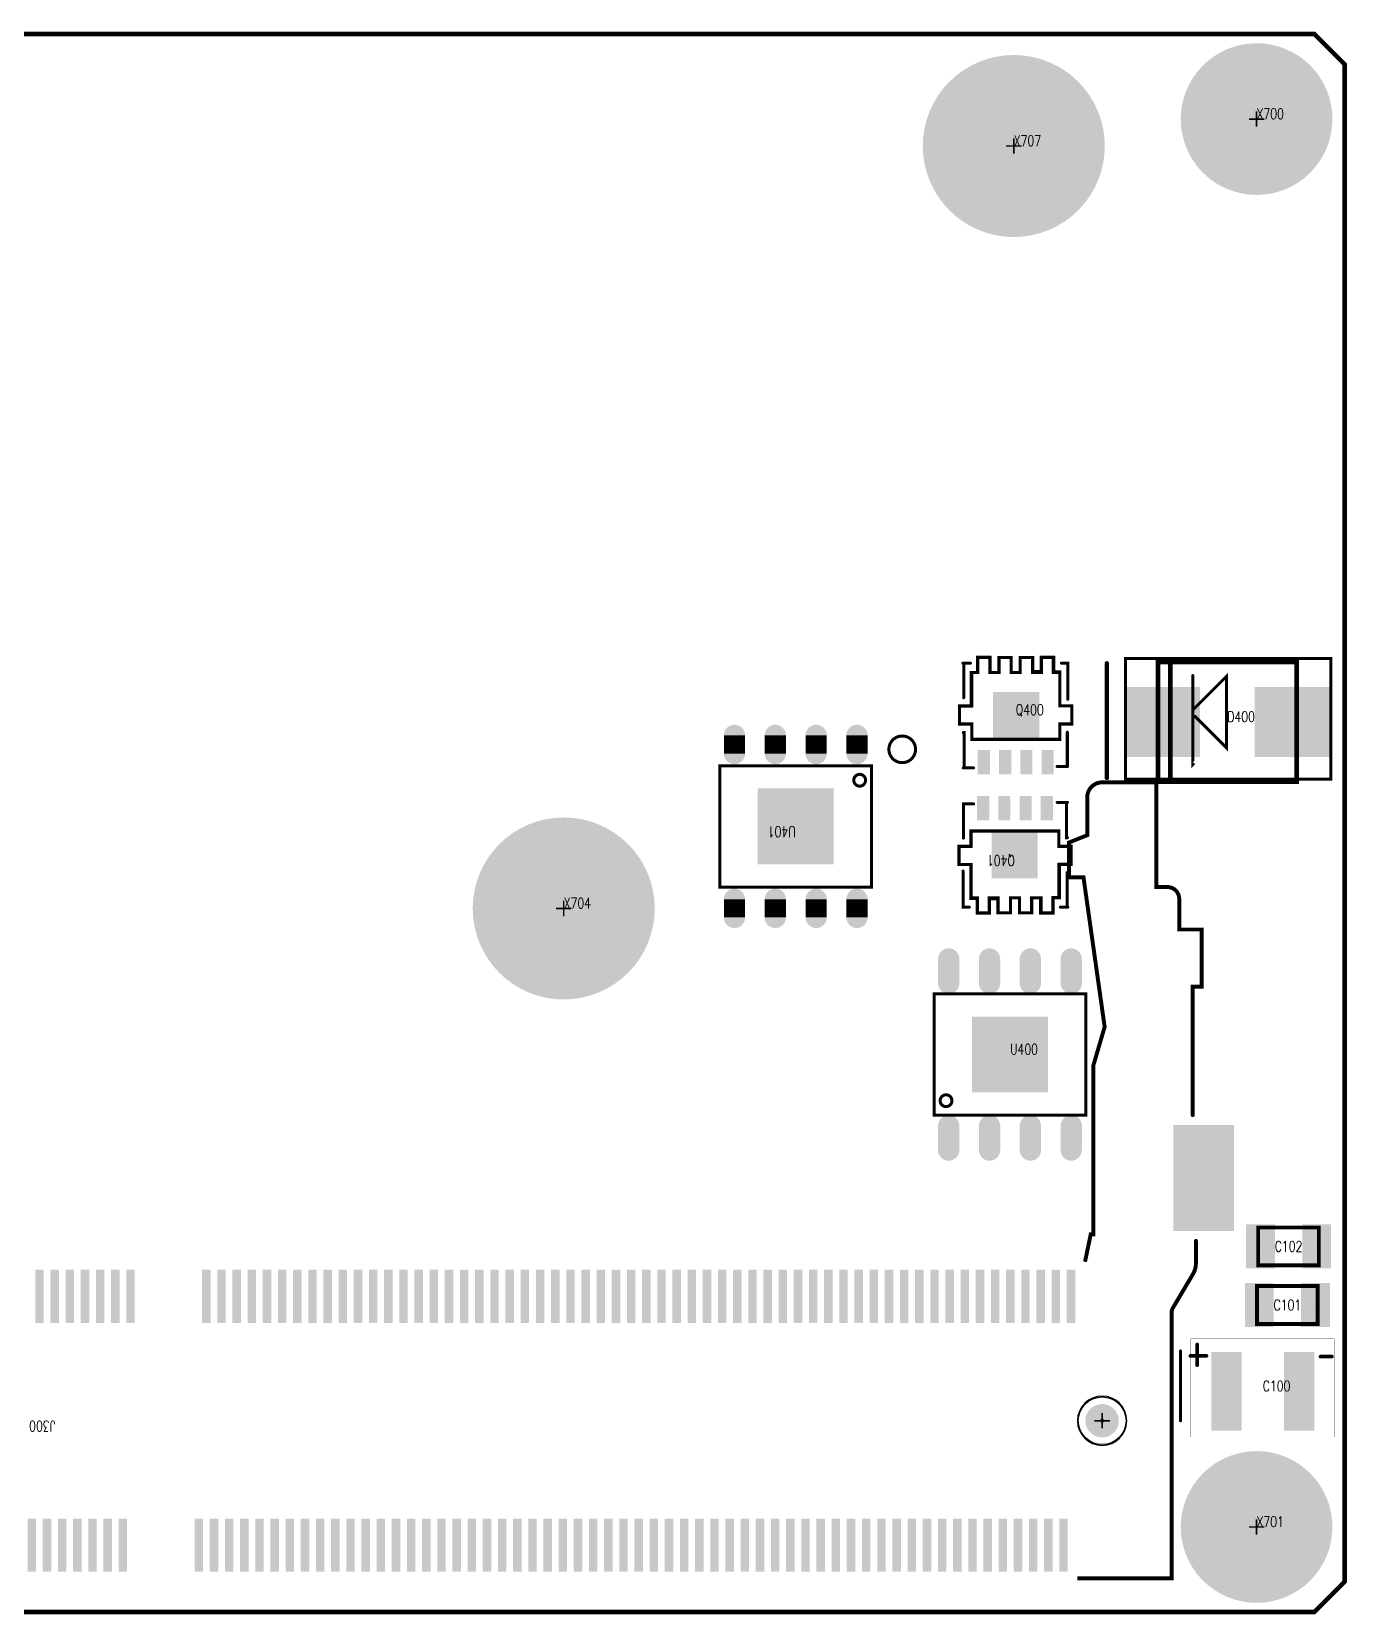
# Model space of a CAD drawing. Extents: x -0.3 to 87.6, y 0 to 52.2.
# Drawn here: x 43.7 to 87.6, y 0 to 52.2 of the extents above; entities that cross this region are included whole.
import ezdxf
from ezdxf.enums import TextEntityAlignment as Align

# ---------------------------------------------------------------- set-up
doc = ezdxf.new("R2010")
doc.units = 0
doc.header["$MEASUREMENT"] = 0
doc.linetypes.add('KEEPOUT_00010100$0', pattern=[2, 1, 1])
doc.linetypes.add('TRMIDX_4', pattern=[2, 1, 1])
doc.layers.get('0').update_dxf_attribs({"linetype": 'CONTINUOUS'})
for name, color, linetype in [('BOARD_OUTLINE_00', 43, 'CONTINUOUS'), ('DRIL_NPLTE_THRU_01', 3, 'CONTINUOUS'), ('DRIL_NPLTE_THRU_02', 146, 'CONTINUOUS'), ('DRIL_NPLTE_THRU_03', 176, 'CONTINUOUS'), ('DRIL_NPLTE_THRU_04', 56, 'CONTINUOUS'), ('DRIL_NPLTE_THRU_05', 176, 'CONTINUOUS'), ('DRIL_NPLTE_THRU_06', 1, 'CONTINUOUS'), ('DRIL_NPLTE_THRU_07', 34, 'CONTINUOUS'), ('DRIL_NPLTE_THRU_08', 176, 'CONTINUOUS'), ('DRIL_PLTE_THRU_01', 3, 'CONTINUOUS'), ('DRIL_PLTE_THRU_02', 146, 'CONTINUOUS'), ('DRIL_PLTE_THRU_03', 176, 'CONTINUOUS'), ('DRIL_PLTE_THRU_04', 56, 'CONTINUOUS'), ('DRIL_PLTE_THRU_05', 176, 'CONTINUOUS'), ('DRIL_PLTE_THRU_06', 1, 'CONTINUOUS'), ('DRIL_PLTE_THRU_07', 34, 'CONTINUOUS'), ('DRIL_PLTE_THRU_08', 176, 'CONTINUOUS'), ('DRIL_SYMBOL', 43, 'CONTINUOUS'), ('KEEPOUT_00', 112, 'CONTINUOUS'), ('PADS_BOT', 5, 'CONTINUOUS'), ('PADS_INNER', 106, 'CONTINUOUS'), ('PADS_TOP', 106, 'CONTINUOUS'), ('PART_NAME_01', 253, 'CONTINUOUS'), ('PART_NAME_26', 253, 'CONTINUOUS'), ('PART_TOP_2DLINE_01', 254, 'CONTINUOUS'), ('PART_TOP_2DLINE_26', 146, 'CONTINUOUS'), ('PART_TOP_2DLINE_27', 2, 'CONTINUOUS'), ('PART_TOP_COPPER_01', 254, 'CONTINUOUS')]:
    doc.layers.add(name, color=color, linetype=linetype)
doc.styles.add('W0$05', font='simplex', dxfattribs={"width": 0.75})

# ---------------------------------------------------------------- blocks, each defined once
blk = doc.blocks.new('SMOOTH_0$1524')
at = {"const_width": 0.0762}
blk.add_lwpolyline([(-0.0381, 0, 1), (0.0381, 0, 1)], format="xyb", close=True, dxfattribs=at)
blk = doc.blocks.new('BOARD_9583')
at = {"layer": 'BOARD_OUTLINE_00', "const_width": 0.152}
blk.add_lwpolyline([(0, 1), (1, 0), (86, 0), (87, 1), (87, 51.009), (86, 52.009), (1, 52.009), (0, 51.009)], close=True, dxfattribs=at)
at = {"layer": 'BOARD_OUTLINE_00'}
for p in [(86, 52.009), (87, 51.009), (87, 1), (86, 0)]:
    blk.add_blockref('SMOOTH_0$1524', p, dxfattribs=at)
blk = doc.blocks.new('SMOOTH_0$15')
at = {"const_width": 0.075}
blk.add_lwpolyline([(-0.0375, 0, 1), (0.0375, 0, 1)], format="xyb", close=True, dxfattribs=at)
blk = doc.blocks.new('SMOOTH_0$1')
at = {"const_width": 0.05}
blk.add_lwpolyline([(-0.025, 0, 1), (0.025, 0, 1)], format="xyb", close=True, dxfattribs=at)
blk = doc.blocks.new('PART_BODY_TOP_9601')
at = {"layer": 'PART_TOP_2DLINE_26', "const_width": 0.15}
for points in [[(-3.97, 1.93), (-3.97, -1.84)], [(-1.875, 1.975), (-1.875, -1.95)]]:
    blk.add_lwpolyline(points, dxfattribs=at)
blk.add_lwpolyline([(-2.285, 1.97), (2.285, 1.97), (2.285, -1.97), (-2.285, -1.97)], close=True, dxfattribs=at)
at = {"layer": 'PART_TOP_2DLINE_27', "const_width": 0.1}
blk.add_lwpolyline([(-3.36, 2.09), (3.41, 2.09), (3.41, -1.89), (-3.36, -1.89)], close=True, dxfattribs=at)
for points in [[(-1.14, 1.53), (-1.14, -1.41), (-1.12, -1.39)], [(-1.11, 0.42), (-0.03, 1.5), (-0.03, -0.85), (-1.06, 0.18)]]:
    blk.add_lwpolyline(points, dxfattribs=at)
at = {"layer": 'PART_TOP_2DLINE_26'}
for p in [(-3.97, 1.93), (-2.285, 1.97), (-1.875, 1.975), (2.285, 1.97), (-3.97, -1.84), (-2.285, -1.97), (-1.875, -1.95), (2.285, -1.97)]:
    blk.add_blockref('SMOOTH_0$15', p, dxfattribs=at)
at = {"layer": 'PART_TOP_2DLINE_27'}
for p in [(-3.36, 2.09), (3.41, 2.09), (-1.14, 1.53), (-0.03, 1.5), (-1.11, 0.42), (-1.06, 0.18), (-0.03, -0.85), (-1.14, -1.41), (-1.12, -1.39), (-3.36, -1.89), (3.41, -1.89)]:
    blk.add_blockref('SMOOTH_0$1', p, dxfattribs=at)
blk = doc.blocks.new('DRIL_HOLE_0')
blk.add_lwpolyline([(0, 0, 1), (0, 0, 1)], format="xyb", close=True)
blk = doc.blocks.new('PAD_0')
blk.add_lwpolyline([(0, 0, 1), (0, 0, 1)], format="xyb", close=True)
blk = doc.blocks.new('PAD_3')
at = {"const_width": 2.3}
blk.add_lwpolyline([(-1.25, 0), (1.25, 0)], dxfattribs=at)
blk = doc.blocks.new('STK_TOP_58')
at = {"layer": 'DRIL_PLTE_THRU_01'}
blk.add_blockref('DRIL_HOLE_0', (0, 0), dxfattribs=at)
at = {"layer": 'DRIL_PLTE_THRU_02'}
blk.add_blockref('DRIL_HOLE_0', (0, 0), dxfattribs=at)
at = {"layer": 'DRIL_PLTE_THRU_03'}
blk.add_blockref('DRIL_HOLE_0', (0, 0), dxfattribs=at)
at = {"layer": 'DRIL_PLTE_THRU_04'}
blk.add_blockref('DRIL_HOLE_0', (0, 0), dxfattribs=at)
at = {"layer": 'DRIL_PLTE_THRU_05'}
blk.add_blockref('DRIL_HOLE_0', (0, 0), dxfattribs=at)
at = {"layer": 'DRIL_PLTE_THRU_06'}
blk.add_blockref('DRIL_HOLE_0', (0, 0), dxfattribs=at)
at = {"layer": 'DRIL_PLTE_THRU_07'}
blk.add_blockref('DRIL_HOLE_0', (0, 0), dxfattribs=at)
at = {"layer": 'DRIL_PLTE_THRU_08'}
blk.add_blockref('DRIL_HOLE_0', (0, 0), dxfattribs=at)
at = {"layer": 'PADS_BOT'}
blk.add_blockref('PAD_0', (0, 0), dxfattribs=at)
at = {"layer": 'PADS_INNER'}
blk.add_blockref('PAD_0', (0, 0), dxfattribs=at)
at = {"layer": 'PADS_TOP'}
blk.add_blockref('PAD_3', (0, 0), dxfattribs=at)
blk = doc.blocks.new('SYM_TOP_58')
for name, p in [('PART_BODY_TOP_9601', (0, 0)), ('STK_TOP_58', (-2.15, 0)), ('STK_TOP_58', (2.15, 0))]:
    blk.add_blockref(name, p)
blk = doc.blocks.new('PART_TOP_11')
blk.add_blockref('SYM_TOP_58', (0, 0))
at = {"layer": 'PART_NAME_01', "style": 'W0$05', "width": 0.75}
blk.add_text('D400', height=0.35, dxfattribs=at).set_placement((0, 0))
blk = doc.blocks.new('SMOOTH_0$1299993333')
at = {"const_width": 0.065}
blk.add_lwpolyline([(-0.032, 0, 1), (0.032, 0, 1)], format="xyb", close=True, dxfattribs=at)
blk = doc.blocks.new('PART_BODY_TOP_9')
at = {"layer": 'KEEPOUT_00', "linetype": 'KEEPOUT_00010100$0'}
for points in [[(35.327, 0), (35.353, 0, 1), (33.227, 0), (33.253, 0, -1)], [(35.327, 0), (35.353, 0, 1), (33.227, 0), (33.253, 0, -1)], [(-33.723, 0), (-33.697, 0, 1), (-35.323, 0), (-35.297, 0, -1)], [(-33.723, 0), (-33.697, 0, 1), (-35.323, 0), (-35.297, 0, -1)], [(-35.297, 0), (-35.323, 0, 1), (-33.697, 0), (-33.723, 0, -1)], [(-35.297, 0), (-35.323, 0, 1), (-33.697, 0), (-33.723, 0, -1)], [(33.253, 0), (33.227, 0, 1), (35.353, 0), (35.327, 0, -1)], [(33.253, 0), (33.227, 0, 1), (35.353, 0), (35.327, 0, -1)]]:
    blk.add_lwpolyline(points, format="xyb", close=True, dxfattribs=at)
at = {"layer": 'PART_TOP_2DLINE_26', "const_width": 0.13}
for points in [[(-37.6, -5.93), (-37.6, -5.187, -0.134761), (-37.504, -4.835), (-36.843, -3.721, 0.134761), (-36.8, -3.563), (-36.8, 5.19), (-33.695, 5.19)], [(37.38, -9.93), (37.38, -5.187, 0.133873), (37.284, -4.835), (36.623, -3.721, -0.134761), (36.58, -3.563), (36.58, 5.19), (33.725, 5.19)], [(33.475, -4.09), (33.486, -4.09), (33.913, -6.14), (34, -6.14), (34, -10.861), (34.451, -12.432), (33.675, -17.909), (33.45, -17.909), (33.45, -19.059), (33.8, -19.199), (33.8, -20.55, 0.414214), (34.29, -21.04), (36.08, -21.04)], [(-37.495, -10.07), (-37.495, -14.31), (-37.786, -14.31), (-37.786, -16.19), (-37.05, -16.19), (-37.05, -17.2, 0.414214), (-36.66, -17.59), (-36.3, -17.59), (-36.3, -21.04), (-34.51, -21.04, 0.414214), (-34.02, -20.55), (-34.02, -19.299), (-33.42, -19.059), (-33.42, -17.909), (-33.895, -17.909), (-34.593, -12.981), (-34.22, -11.709), (-34.22, -6.14), (-34.133, -6.14), (-33.945, -5.24)], [(36.04, -18), (36.08, -17.577), (36.468, -17.577, 0.414214), (36.858, -17.187), (36.858, -16.162), (37.557, -16.162), (37.557, -14.07)]]:
    blk.add_lwpolyline(points, format="xyb", dxfattribs=at)
at = {"layer": 'PART_TOP_2DLINE_26'}
for p in [(33.475, -4.09), (33.486, -4.09), (-37.6, -5.187), (37.38, -5.187), (-37.6, -5.93), (33.913, -6.14), (34, -6.14), (37.38, -9.93), (-37.495, -10.07), (34, -10.861), (34.451, -12.432), (-37.786, -14.31), (-37.495, -14.31), (-37.786, -16.19), (-37.05, -16.19), (-37.05, -17.2), (36.08, -17.577), (36.468, -17.577), (33.45, -17.909), (33.675, -17.909), (36.04, -18), (33.45, -19.059), (33.8, -19.199), (33.8, -20.55)]:
    blk.add_blockref('SMOOTH_0$1299993333', p, dxfattribs=at)
blk = doc.blocks.new('DRIL_SYMBOL_1$1')
at = {"layer": 'DRIL_SYMBOL', "const_width": 0.0508}
for points in [[(-0.254, 0), (0.254, 0)], [(0, -0.254), (0, 0.254)]]:
    blk.add_lwpolyline(points, dxfattribs=at)
blk = doc.blocks.new('DRIL_HOLE_1$1')
at = {"const_width": 0.55}
blk.add_lwpolyline([(-0.275, 0, 1), (0.275, 0, 1)], format="xyb", close=True, dxfattribs=at)
blk.add_blockref('DRIL_SYMBOL_1$1', (0, 0))
blk = doc.blocks.new('PAD_10')
at = {"const_width": 0.065}
blk.add_lwpolyline([(0, -0.032, 1), (0, 0.032, 1)], format="xyb", close=True, dxfattribs=at)
blk = doc.blocks.new('STK_TOP_16')
at = {"layer": 'DRIL_PLTE_THRU_01'}
blk.add_blockref('DRIL_HOLE_1$1', (0, 0), dxfattribs=at)
at = {"layer": 'DRIL_PLTE_THRU_02'}
blk.add_blockref('DRIL_HOLE_1$1', (0, 0), dxfattribs=at)
at = {"layer": 'DRIL_PLTE_THRU_03'}
blk.add_blockref('DRIL_HOLE_1$1', (0, 0), dxfattribs=at)
at = {"layer": 'DRIL_PLTE_THRU_04'}
blk.add_blockref('DRIL_HOLE_1$1', (0, 0), dxfattribs=at)
at = {"layer": 'DRIL_PLTE_THRU_05'}
blk.add_blockref('DRIL_HOLE_1$1', (0, 0), dxfattribs=at)
at = {"layer": 'DRIL_PLTE_THRU_06'}
blk.add_blockref('DRIL_HOLE_1$1', (0, 0), dxfattribs=at)
at = {"layer": 'DRIL_PLTE_THRU_07'}
blk.add_blockref('DRIL_HOLE_1$1', (0, 0), dxfattribs=at)
at = {"layer": 'DRIL_PLTE_THRU_08'}
blk.add_blockref('DRIL_HOLE_1$1', (0, 0), dxfattribs=at)
at = {"layer": 'PADS_BOT'}
blk.add_blockref('PAD_10', (0, 0), dxfattribs=at)
at = {"layer": 'PADS_INNER'}
blk.add_blockref('PAD_10', (0, 0), dxfattribs=at)
at = {"layer": 'PADS_TOP'}
blk.add_blockref('PAD_10', (0, 0), dxfattribs=at)
blk = doc.blocks.new('PAD_11')
at = {"const_width": 0.28}
blk.add_lwpolyline([(-0.875, 0), (0.875, 0)], dxfattribs=at)
blk = doc.blocks.new('STK_TOP_15')
at = {"layer": 'DRIL_PLTE_THRU_01'}
blk.add_blockref('DRIL_HOLE_0', (0, 0), dxfattribs=at)
at = {"layer": 'DRIL_PLTE_THRU_02'}
blk.add_blockref('DRIL_HOLE_0', (0, 0), dxfattribs=at)
at = {"layer": 'DRIL_PLTE_THRU_03'}
blk.add_blockref('DRIL_HOLE_0', (0, 0), dxfattribs=at)
at = {"layer": 'DRIL_PLTE_THRU_04'}
blk.add_blockref('DRIL_HOLE_0', (0, 0), dxfattribs=at)
at = {"layer": 'DRIL_PLTE_THRU_05'}
blk.add_blockref('DRIL_HOLE_0', (0, 0), dxfattribs=at)
at = {"layer": 'DRIL_PLTE_THRU_06'}
blk.add_blockref('DRIL_HOLE_0', (0, 0), dxfattribs=at)
at = {"layer": 'DRIL_PLTE_THRU_07'}
blk.add_blockref('DRIL_HOLE_0', (0, 0), dxfattribs=at)
at = {"layer": 'DRIL_PLTE_THRU_08'}
blk.add_blockref('DRIL_HOLE_0', (0, 0), dxfattribs=at)
at = {"layer": 'PADS_BOT'}
blk.add_blockref('PAD_0', (0, 0), dxfattribs=at)
at = {"layer": 'PADS_INNER'}
blk.add_blockref('PAD_0', (0, 0), dxfattribs=at)
at = {"layer": 'PADS_TOP', "rotation": 90}
blk.add_blockref('PAD_11', (0, 0), dxfattribs=at)
blk = doc.blocks.new('PAD_12')
at = {"const_width": 2}
blk.add_lwpolyline([(-1.75, 0), (1.75, 0)], dxfattribs=at)
blk = doc.blocks.new('STK_TOP_18')
at = {"layer": 'DRIL_PLTE_THRU_01'}
blk.add_blockref('DRIL_HOLE_0', (0, 0), dxfattribs=at)
at = {"layer": 'DRIL_PLTE_THRU_02'}
blk.add_blockref('DRIL_HOLE_0', (0, 0), dxfattribs=at)
at = {"layer": 'DRIL_PLTE_THRU_03'}
blk.add_blockref('DRIL_HOLE_0', (0, 0), dxfattribs=at)
at = {"layer": 'DRIL_PLTE_THRU_04'}
blk.add_blockref('DRIL_HOLE_0', (0, 0), dxfattribs=at)
at = {"layer": 'DRIL_PLTE_THRU_05'}
blk.add_blockref('DRIL_HOLE_0', (0, 0), dxfattribs=at)
at = {"layer": 'DRIL_PLTE_THRU_06'}
blk.add_blockref('DRIL_HOLE_0', (0, 0), dxfattribs=at)
at = {"layer": 'DRIL_PLTE_THRU_07'}
blk.add_blockref('DRIL_HOLE_0', (0, 0), dxfattribs=at)
at = {"layer": 'DRIL_PLTE_THRU_08'}
blk.add_blockref('DRIL_HOLE_0', (0, 0), dxfattribs=at)
at = {"layer": 'PADS_BOT'}
blk.add_blockref('PAD_0', (0, 0), dxfattribs=at)
at = {"layer": 'PADS_INNER'}
blk.add_blockref('PAD_0', (0, 0), dxfattribs=at)
at = {"layer": 'PADS_TOP', "rotation": 90}
blk.add_blockref('PAD_12', (0, 0), dxfattribs=at)
blk = doc.blocks.new('SYM_TOP_12')
for name, p in [('PART_BODY_TOP_9', (0, 0)), ('STK_TOP_15', (-33.235, 4.1)), ('STK_TOP_15', (-32.735, 4.1)), ('STK_TOP_15', (-32.235, 4.1)), ('STK_TOP_15', (-31.735, 4.1)), ('STK_TOP_15', (-31.235, 4.1)), ('STK_TOP_15', (-30.735, 4.1)), ('STK_TOP_15', (-30.235, 4.1)), ('STK_TOP_15', (-29.735, 4.1)), ('STK_TOP_15', (-29.235, 4.1)), ('STK_TOP_15', (-28.735, 4.1)), ('STK_TOP_15', (-28.235, 4.1)), ('STK_TOP_15', (-27.735, 4.1)), ('STK_TOP_15', (-27.235, 4.1)), ('STK_TOP_15', (-26.735, 4.1)), ('STK_TOP_15', (-26.235, 4.1)), ('STK_TOP_15', (-25.735, 4.1)), ('STK_TOP_15', (-25.235, 4.1)), ('STK_TOP_15', (-24.735, 4.1)), ('STK_TOP_15', (-24.235, 4.1)), ('STK_TOP_15', (-23.735, 4.1)), ('STK_TOP_15', (-23.235, 4.1)), ('STK_TOP_15', (-22.735, 4.1)), ('STK_TOP_15', (-22.235, 4.1)), ('STK_TOP_15', (-21.735, 4.1)), ('STK_TOP_15', (-21.235, 4.1)), ('STK_TOP_15', (-20.735, 4.1)), ('STK_TOP_15', (-20.235, 4.1)), ('STK_TOP_15', (-19.735, 4.1)), ('STK_TOP_15', (-19.235, 4.1)), ('STK_TOP_15', (-18.735, 4.1)), ('STK_TOP_15', (-18.235, 4.1)), ('STK_TOP_15', (-17.735, 4.1)), ('STK_TOP_15', (-17.235, 4.1)), ('STK_TOP_15', (-16.735, 4.1)), ('STK_TOP_15', (-16.235, 4.1)), ('STK_TOP_15', (-15.735, 4.1)), ('STK_TOP_15', (-15.235, 4.1)), ('STK_TOP_15', (-14.735, 4.1)), ('STK_TOP_15', (-14.235, 4.1)), ('STK_TOP_15', (-13.735, 4.1)), ('STK_TOP_15', (-13.235, 4.1)), ('STK_TOP_15', (-12.735, 4.1)), ('STK_TOP_15', (-12.235, 4.1)), ('STK_TOP_15', (-11.735, 4.1)), ('STK_TOP_15', (-11.235, 4.1)), ('STK_TOP_15', (-10.735, 4.1)), ('STK_TOP_15', (-10.235, 4.1)), ('STK_TOP_15', (-9.735, 4.1)), ('STK_TOP_15', (-9.235, 4.1)), ('STK_TOP_15', (-8.735, 4.1)), ('STK_TOP_15', (-8.235, 4.1)), ('STK_TOP_15', (-7.735, 4.1)), ('STK_TOP_15', (-7.235, 4.1)), ('STK_TOP_15', (-6.735, 4.1)), ('STK_TOP_15', (-6.235, 4.1)), ('STK_TOP_15', (-5.735, 4.1)), ('STK_TOP_15', (-5.235, 4.1)), ('STK_TOP_15', (-4.735, 4.1)), ('STK_TOP_15', (-2.235, 4.1)), ('STK_TOP_15', (-1.735, 4.1)), ('STK_TOP_15', (-1.235, 4.1)), ('STK_TOP_15', (-0.735, 4.1)), ('STK_TOP_15', (-0.235, 4.1)), ('STK_TOP_15', (0.265, 4.1)), ('STK_TOP_15', (0.765, 4.1)), ('STK_TOP_16', (-34.51, 0)), ('STK_TOP_15', (-33.485, -4.1)), ('STK_TOP_15', (-32.985, -4.1)), ('STK_TOP_15', (-32.485, -4.1)), ('STK_TOP_15', (-31.985, -4.1)), ('STK_TOP_15', (-31.485, -4.1)), ('STK_TOP_15', (-30.985, -4.1)), ('STK_TOP_15', (-30.485, -4.1)), ('STK_TOP_15', (-29.985, -4.1)), ('STK_TOP_15', (-29.485, -4.1)), ('STK_TOP_15', (-28.985, -4.1)), ('STK_TOP_15', (-28.485, -4.1)), ('STK_TOP_15', (-27.985, -4.1)), ('STK_TOP_15', (-27.485, -4.1)), ('STK_TOP_15', (-26.985, -4.1)), ('STK_TOP_15', (-26.485, -4.1)), ('STK_TOP_15', (-25.985, -4.1)), ('STK_TOP_15', (-25.485, -4.1)), ('STK_TOP_15', (-24.985, -4.1)), ('STK_TOP_15', (-24.485, -4.1)), ('STK_TOP_15', (-23.985, -4.1)), ('STK_TOP_15', (-23.485, -4.1)), ('STK_TOP_15', (-22.985, -4.1)), ('STK_TOP_15', (-22.485, -4.1)), ('STK_TOP_15', (-21.985, -4.1)), ('STK_TOP_15', (-21.485, -4.1)), ('STK_TOP_15', (-20.985, -4.1)), ('STK_TOP_15', (-20.485, -4.1)), ('STK_TOP_15', (-19.985, -4.1)), ('STK_TOP_15', (-19.485, -4.1)), ('STK_TOP_15', (-18.985, -4.1)), ('STK_TOP_15', (-18.485, -4.1)), ('STK_TOP_15', (-17.985, -4.1)), ('STK_TOP_15', (-17.485, -4.1)), ('STK_TOP_15', (-16.985, -4.1)), ('STK_TOP_15', (-16.485, -4.1)), ('STK_TOP_15', (-15.985, -4.1)), ('STK_TOP_15', (-15.485, -4.1)), ('STK_TOP_15', (-14.985, -4.1)), ('STK_TOP_15', (-14.485, -4.1)), ('STK_TOP_15', (-13.985, -4.1)), ('STK_TOP_15', (-13.485, -4.1)), ('STK_TOP_15', (-12.985, -4.1)), ('STK_TOP_15', (-12.485, -4.1)), ('STK_TOP_15', (-11.985, -4.1)), ('STK_TOP_15', (-11.485, -4.1)), ('STK_TOP_15', (-10.985, -4.1)), ('STK_TOP_15', (-10.485, -4.1)), ('STK_TOP_15', (-9.985, -4.1)), ('STK_TOP_15', (-9.485, -4.1)), ('STK_TOP_15', (-8.985, -4.1)), ('STK_TOP_15', (-8.485, -4.1)), ('STK_TOP_15', (-7.985, -4.1)), ('STK_TOP_15', (-7.485, -4.1)), ('STK_TOP_15', (-6.985, -4.1)), ('STK_TOP_15', (-6.485, -4.1)), ('STK_TOP_15', (-5.985, -4.1)), ('STK_TOP_15', (-5.485, -4.1)), ('STK_TOP_15', (-4.985, -4.1)), ('STK_TOP_15', (-2.485, -4.1)), ('STK_TOP_15', (-1.985, -4.1)), ('STK_TOP_15', (-1.485, -4.1)), ('STK_TOP_15', (-0.985, -4.1)), ('STK_TOP_15', (-0.485, -4.1)), ('STK_TOP_15', (0.015, -4.1)), ('STK_TOP_15', (0.515, -4.1)), ('STK_TOP_18', (-37.86, -8))]:
    blk.add_blockref(name, p)
blk = doc.blocks.new('PART_TOP_29')
blk.add_blockref('SYM_TOP_12', (0, 0))
at = {"layer": 'PART_NAME_26', "style": 'W0$05', "width": 0.75}
blk.add_text('J300', height=0.35, dxfattribs=at).set_placement((0, 0))
blk = doc.blocks.new('SMOOTH_0$127')
at = {"const_width": 0.0635}
blk.add_lwpolyline([(-0.03175, 0, 1), (0.03175, 0, 1)], format="xyb", close=True, dxfattribs=at)
blk = doc.blocks.new('PART_BODY_TOP_8')
at = {"layer": 'PART_TOP_2DLINE_27', "const_width": 0.127}
blk.add_lwpolyline([(-1, 0.625), (1, 0.625), (1, -0.625), (-1, -0.625)], close=True, dxfattribs=at)
at = {"layer": 'PART_TOP_2DLINE_27'}
for p in [(-1, 0.625), (1, 0.625), (-1, -0.625), (1, -0.625)]:
    blk.add_blockref('SMOOTH_0$127', p, dxfattribs=at)
blk = doc.blocks.new('PAD_13')
blk.add_lwpolyline([(0, 0), (0, 0)])
blk = doc.blocks.new('PAD_15')
at = {"const_width": 0.95}
blk.add_lwpolyline([(-0.725, 0), (0.725, 0)], dxfattribs=at)
blk = doc.blocks.new('STK_TOP_14')
at = {"layer": 'DRIL_NPLTE_THRU_01'}
blk.add_blockref('DRIL_HOLE_0', (0, 0), dxfattribs=at)
at = {"layer": 'DRIL_NPLTE_THRU_02'}
blk.add_blockref('DRIL_HOLE_0', (0, 0), dxfattribs=at)
at = {"layer": 'DRIL_NPLTE_THRU_03'}
blk.add_blockref('DRIL_HOLE_0', (0, 0), dxfattribs=at)
at = {"layer": 'DRIL_NPLTE_THRU_04'}
blk.add_blockref('DRIL_HOLE_0', (0, 0), dxfattribs=at)
at = {"layer": 'DRIL_NPLTE_THRU_05'}
blk.add_blockref('DRIL_HOLE_0', (0, 0), dxfattribs=at)
at = {"layer": 'DRIL_NPLTE_THRU_06'}
blk.add_blockref('DRIL_HOLE_0', (0, 0), dxfattribs=at)
at = {"layer": 'DRIL_NPLTE_THRU_07'}
blk.add_blockref('DRIL_HOLE_0', (0, 0), dxfattribs=at)
at = {"layer": 'DRIL_NPLTE_THRU_08'}
blk.add_blockref('DRIL_HOLE_0', (0, 0), dxfattribs=at)
at = {"layer": 'PADS_BOT'}
blk.add_blockref('PAD_13', (0, 0), dxfattribs=at)
at = {"layer": 'PADS_INNER'}
blk.add_blockref('PAD_13', (0, 0), dxfattribs=at)
at = {"layer": 'PADS_TOP', "rotation": 90}
blk.add_blockref('PAD_15', (0, 0), dxfattribs=at)
blk = doc.blocks.new('SYM_TOP_11')
for name, p in [('STK_TOP_14', (-0.925, 0)), ('STK_TOP_14', (0.925, 0)), ('PART_BODY_TOP_8', (0, 0))]:
    blk.add_blockref(name, p)
blk = doc.blocks.new('PART_TOP_209')
blk.add_blockref('SYM_TOP_11', (0, 0))
at = {"layer": 'PART_NAME_01', "style": 'W0$05', "width": 0.75}
blk.add_text('C102', height=0.35, dxfattribs=at).set_placement((0, 0), align=Align.MIDDLE_CENTER)
blk = doc.blocks.new('SMOOTH_0$12')
at = {"const_width": 0.06}
blk.add_lwpolyline([(-0.03, 0, 1), (0.03, 0, 1)], format="xyb", close=True, dxfattribs=at)
blk = doc.blocks.new('SMOOTH_0$01')
at = {"const_width": 0.005}
blk.add_lwpolyline([(-0.0025, 0, 1), (0.0025, 0, 1)], format="xyb", close=True, dxfattribs=at)
blk = doc.blocks.new('PART_BODY_TOP_7')
at = {"layer": 'PART_TOP_2DLINE_26', "const_width": 0.12}
for points in [[(-2.161, 1.544), (-2.161, 0.861)], [(-2.385, 1.167), (-1.855, 1.167)], [(1.902, 1.144), (2.278, 1.144)]]:
    blk.add_lwpolyline(points, dxfattribs=at)
at = {"layer": 'PART_TOP_2DLINE_27', "const_width": 0.01}
blk.add_lwpolyline([(-2.373, 1.732), (2.349, 1.732), (2.349, -1.506), (-2.373, -1.506)], close=True, dxfattribs=at)
at = {"layer": 'PART_TOP_2DLINE_27', "const_width": 0.1}
blk.add_lwpolyline([(-2.71, 1.33), (-2.71, -0.97)], dxfattribs=at)
at = {"layer": 'PART_TOP_2DLINE_26'}
for p in [(-2.161, 1.544), (-2.385, 1.167), (-1.855, 1.167), (1.902, 1.144), (2.278, 1.144), (-2.161, 0.861)]:
    blk.add_blockref('SMOOTH_0$12', p, dxfattribs=at)
at = {"layer": 'PART_TOP_2DLINE_27'}
for name, p in [('SMOOTH_0$01', (-2.373, 1.732)), ('SMOOTH_0$01', (2.349, 1.732)), ('SMOOTH_0$1', (-2.71, 1.33)), ('SMOOTH_0$1', (-2.71, -0.97)), ('SMOOTH_0$01', (-2.373, -1.506)), ('SMOOTH_0$01', (2.349, -1.506))]:
    blk.add_blockref(name, p, dxfattribs=at)
blk = doc.blocks.new('PAD_24')
at = {"const_width": 1}
blk.add_lwpolyline([(-1.3, 0), (1.3, 0)], dxfattribs=at)
blk = doc.blocks.new('STK_TOP_13')
at = {"layer": 'DRIL_PLTE_THRU_01'}
blk.add_blockref('DRIL_HOLE_0', (0, 0), dxfattribs=at)
at = {"layer": 'DRIL_PLTE_THRU_02'}
blk.add_blockref('DRIL_HOLE_0', (0, 0), dxfattribs=at)
at = {"layer": 'DRIL_PLTE_THRU_03'}
blk.add_blockref('DRIL_HOLE_0', (0, 0), dxfattribs=at)
at = {"layer": 'DRIL_PLTE_THRU_04'}
blk.add_blockref('DRIL_HOLE_0', (0, 0), dxfattribs=at)
at = {"layer": 'DRIL_PLTE_THRU_05'}
blk.add_blockref('DRIL_HOLE_0', (0, 0), dxfattribs=at)
at = {"layer": 'DRIL_PLTE_THRU_06'}
blk.add_blockref('DRIL_HOLE_0', (0, 0), dxfattribs=at)
at = {"layer": 'DRIL_PLTE_THRU_07'}
blk.add_blockref('DRIL_HOLE_0', (0, 0), dxfattribs=at)
at = {"layer": 'DRIL_PLTE_THRU_08'}
blk.add_blockref('DRIL_HOLE_0', (0, 0), dxfattribs=at)
at = {"layer": 'PADS_BOT'}
blk.add_blockref('PAD_13', (0, 0), dxfattribs=at)
at = {"layer": 'PADS_INNER'}
blk.add_blockref('PAD_13', (0, 0), dxfattribs=at)
at = {"layer": 'PADS_TOP', "rotation": 90}
blk.add_blockref('PAD_24', (0, 0), dxfattribs=at)
blk = doc.blocks.new('SYM_TOP_10')
for name, p in [('PART_BODY_TOP_7', (0, 0)), ('STK_TOP_13', (-1.2, 0)), ('STK_TOP_13', (1.2, 0))]:
    blk.add_blockref(name, p)
blk = doc.blocks.new('PART_TOP_213')
blk.add_blockref('SYM_TOP_10', (0, 0))
at = {"layer": 'PART_NAME_01', "style": 'W0$05', "width": 0.75}
blk.add_text('C100', height=0.35, dxfattribs=at).set_placement((0, 0))
blk = doc.blocks.new('PART_TOP_214')
blk.add_blockref('SYM_TOP_11', (0, 0))
at = {"layer": 'PART_NAME_01', "style": 'W0$05', "width": 0.75}
blk.add_text('C101', height=0.35, dxfattribs=at).set_placement((0, 0), align=Align.MIDDLE_CENTER)
blk = doc.blocks.new('PART_BODY_TOP_20')
at = {"layer": 'PART_TOP_2DLINE_01', "const_width": 0.1}
for points in [[(-1.741, 1.709), (-1.495, 1.709)], [(-1.715, 1.696), (-1.715, 0.571)], [(1.712, 0.52), (1.712, 1.709), (1.505, 1.709)], [(1.7, -1.7), (1.7, -0.567)], [(-1.7, -1.7), (-1.7, -0.58), (-1.728, -0.58)], [(-1.728, -1.743), (-1.392, -1.743)], [(1.686, -1.692), (1.363, -1.692)]]:
    blk.add_lwpolyline(points, dxfattribs=at)
at = {"layer": 'PART_TOP_COPPER_01', "linetype": 'TRMIDX_4', "const_width": 0.1}
blk.add_lwpolyline([(-1.448, -0.295), (-1.853, -0.295), (-1.853, 0.295), (-1.469, 0.295), (-1.469, 1.397), (-1.256, 1.397), (-1.256, 1.909), (-0.858, 1.909), (-0.858, 1.404), (-0.552, 1.404), (-0.552, 1.895), (-0.147, 1.895), (-0.147, 1.404), (0.145, 1.404), (0.145, 1.895), (0.564, 1.895), (0.564, 1.433), (0.841, 1.433), (0.841, 1.909), (1.239, 1.909), (1.239, 1.419), (1.453, 1.419), (1.453, 0.303), (1.844, 0.303), (1.844, -0.288), (1.453, -0.288), (1.453, -0.806), (-1.448, -0.806)], close=True, dxfattribs=at)
blk.add_lwpolyline([(-1.45, -0.3), (-1.85, -0.3), (-1.85, 0.3), (-1.45, 0.3), (-1.45, 1.4), (-1.25, 1.4), (-1.25, 1.9), (-0.844, 1.9), (-0.844, 1.4), (-0.55, 1.4), (-0.55, 1.9), (-0.15, 1.9), (-0.15, 1.4), (0.15, 1.4), (0.15, 1.9), (0.55, 1.9), (0.55, 1.4), (0.85, 1.4), (0.85, 1.9), (1.25, 1.9), (1.25, 1.4), (1.45, 1.4), (1.45, 0.3), (1.85, 0.3), (1.85, -0.3), (1.45, -0.3), (1.45, -0.8), (-1.45, -0.8), (-1.45, -0.3)], dxfattribs=at)
at = {"layer": 'PART_TOP_2DLINE_01'}
for p in [(-1.741, 1.709), (-1.715, 1.696), (-1.495, 1.709), (1.505, 1.709), (1.712, 1.709), (-1.715, 0.571), (1.712, 0.52), (1.7, -0.567), (-1.728, -0.58), (-1.7, -0.58), (-1.728, -1.743), (-1.7, -1.7), (-1.392, -1.743), (1.363, -1.692), (1.686, -1.692), (1.7, -1.7)]:
    blk.add_blockref('SMOOTH_0$1', p, dxfattribs=at)
at = {"layer": 'PART_TOP_COPPER_01'}
for p in [(-1.256, 1.909), (-1.25, 1.9), (-0.858, 1.909), (-0.844, 1.9), (-0.552, 1.895), (-0.55, 1.9), (-0.15, 1.9), (-0.147, 1.895), (0.145, 1.895), (0.15, 1.9), (0.55, 1.9), (0.564, 1.895), (0.841, 1.909), (0.85, 1.9), (1.239, 1.909), (1.25, 1.9), (-1.469, 1.397), (-1.45, 1.4), (-1.256, 1.397), (-1.25, 1.4), (-0.858, 1.404), (-0.844, 1.4), (-0.552, 1.404), (-0.55, 1.4), (-0.15, 1.4), (-0.147, 1.404), (0.145, 1.404), (0.15, 1.4), (0.55, 1.4), (0.564, 1.433), (0.841, 1.433), (0.85, 1.4), (1.239, 1.419), (1.25, 1.4), (1.45, 1.4), (1.453, 1.419), (-1.853, 0.295), (-1.85, 0.3), (-1.469, 0.295), (-1.45, 0.3), (1.45, 0.3), (1.453, 0.303), (1.844, 0.303), (1.85, 0.3), (-1.853, -0.295), (-1.85, -0.3), (-1.45, -0.3), (-1.45, -0.3), (-1.448, -0.295), (1.45, -0.3), (1.453, -0.288), (1.844, -0.288), (1.85, -0.3), (-1.45, -0.8), (-1.448, -0.806), (1.45, -0.8), (1.453, -0.806)]:
    blk.add_blockref('SMOOTH_0$1', p, dxfattribs=at)
blk = doc.blocks.new('PAD_22')
at = {"const_width": 0.4}
blk.add_lwpolyline([(-0.4, 0), (0.4, 0)], dxfattribs=at)
blk = doc.blocks.new('STK_TOP_45')
at = {"layer": 'DRIL_PLTE_THRU_01'}
blk.add_blockref('DRIL_HOLE_0', (0, 0), dxfattribs=at)
at = {"layer": 'DRIL_PLTE_THRU_02'}
blk.add_blockref('DRIL_HOLE_0', (0, 0), dxfattribs=at)
at = {"layer": 'DRIL_PLTE_THRU_03'}
blk.add_blockref('DRIL_HOLE_0', (0, 0), dxfattribs=at)
at = {"layer": 'DRIL_PLTE_THRU_04'}
blk.add_blockref('DRIL_HOLE_0', (0, 0), dxfattribs=at)
at = {"layer": 'DRIL_PLTE_THRU_05'}
blk.add_blockref('DRIL_HOLE_0', (0, 0), dxfattribs=at)
at = {"layer": 'DRIL_PLTE_THRU_06'}
blk.add_blockref('DRIL_HOLE_0', (0, 0), dxfattribs=at)
at = {"layer": 'DRIL_PLTE_THRU_07'}
blk.add_blockref('DRIL_HOLE_0', (0, 0), dxfattribs=at)
at = {"layer": 'DRIL_PLTE_THRU_08'}
blk.add_blockref('DRIL_HOLE_0', (0, 0), dxfattribs=at)
at = {"layer": 'PADS_BOT'}
blk.add_blockref('PAD_13', (0, 0), dxfattribs=at)
at = {"layer": 'PADS_INNER'}
blk.add_blockref('PAD_13', (0, 0), dxfattribs=at)
at = {"layer": 'PADS_TOP', "rotation": 90}
blk.add_blockref('PAD_22', (0, 0), dxfattribs=at)
blk = doc.blocks.new('PAD_29')
at = {"const_width": 1.524}
blk.add_lwpolyline([(-0.762, 0), (0.762, 0)], dxfattribs=at)
blk = doc.blocks.new('STK_TOP_41')
at = {"layer": 'DRIL_PLTE_THRU_01'}
blk.add_blockref('DRIL_HOLE_0', (0, 0), dxfattribs=at)
at = {"layer": 'DRIL_PLTE_THRU_02'}
blk.add_blockref('DRIL_HOLE_0', (0, 0), dxfattribs=at)
at = {"layer": 'DRIL_PLTE_THRU_03'}
blk.add_blockref('DRIL_HOLE_0', (0, 0), dxfattribs=at)
at = {"layer": 'DRIL_PLTE_THRU_04'}
blk.add_blockref('DRIL_HOLE_0', (0, 0), dxfattribs=at)
at = {"layer": 'DRIL_PLTE_THRU_05'}
blk.add_blockref('DRIL_HOLE_0', (0, 0), dxfattribs=at)
at = {"layer": 'DRIL_PLTE_THRU_06'}
blk.add_blockref('DRIL_HOLE_0', (0, 0), dxfattribs=at)
at = {"layer": 'DRIL_PLTE_THRU_07'}
blk.add_blockref('DRIL_HOLE_0', (0, 0), dxfattribs=at)
at = {"layer": 'DRIL_PLTE_THRU_08'}
blk.add_blockref('DRIL_HOLE_0', (0, 0), dxfattribs=at)
at = {"layer": 'PADS_BOT'}
blk.add_blockref('PAD_13', (0, 0), dxfattribs=at)
at = {"layer": 'PADS_INNER'}
blk.add_blockref('PAD_13', (0, 0), dxfattribs=at)
at = {"layer": 'PADS_TOP'}
blk.add_blockref('PAD_29', (0, 0), dxfattribs=at)
blk = doc.blocks.new('SYM_TOP_23')
for name, p in [('PART_BODY_TOP_20', (0, 0)), ('STK_TOP_41', (0.01, -0.003)), ('STK_TOP_45', (-1.05, -1.55)), ('STK_TOP_45', (-0.35, -1.55)), ('STK_TOP_45', (0.35, -1.55)), ('STK_TOP_45', (1.05, -1.55))]:
    blk.add_blockref(name, p)
blk = doc.blocks.new('PART_TOP_287')
blk.add_blockref('SYM_TOP_23', (0, 0))
at = {"layer": 'PART_NAME_01', "style": 'W0$05', "width": 0.75}
blk.add_text('Q401', height=0.35, dxfattribs=at).set_placement((0, 0))
blk = doc.blocks.new('SMOOTH_0$100076')
at = {"const_width": 0.05}
blk.add_lwpolyline([(-0.025, 0, 1), (0.025, 0, 1)], format="xyb", close=True, dxfattribs=at)
blk = doc.blocks.new('PART_BODY_TOP_22')
at = {"layer": 'PART_TOP_2DLINE_01', "const_width": 0.100076}
blk.add_lwpolyline([(-2.502, 2), (2.502, 2), (2.502, -2), (-2.502, -2)], close=True, dxfattribs=at)
blk.add_lwpolyline([(-2.301954, -1.5225, 1), (-1.913046, -1.5225, 1)], format="xyb", close=True, dxfattribs=at)
at = {"layer": 'PART_TOP_2DLINE_01'}
for p in [(-2.502, 2), (2.502, 2), (-2.502, -2), (2.502, -2)]:
    blk.add_blockref('SMOOTH_0$100076', p, dxfattribs=at)
blk = doc.blocks.new('PAD_30')
at = {"const_width": 0.35}
blk.add_lwpolyline([(-0.4, -0.175), (0.4, -0.175, 1), (0.4, 0.175), (-0.4, 0.175, 1)], format="xyb", close=True, dxfattribs=at)
blk = doc.blocks.new('STK_TOP_49')
at = {"layer": 'DRIL_PLTE_THRU_01'}
blk.add_blockref('DRIL_HOLE_0', (0, 0), dxfattribs=at)
at = {"layer": 'DRIL_PLTE_THRU_02'}
blk.add_blockref('DRIL_HOLE_0', (0, 0), dxfattribs=at)
at = {"layer": 'DRIL_PLTE_THRU_03'}
blk.add_blockref('DRIL_HOLE_0', (0, 0), dxfattribs=at)
at = {"layer": 'DRIL_PLTE_THRU_04'}
blk.add_blockref('DRIL_HOLE_0', (0, 0), dxfattribs=at)
at = {"layer": 'DRIL_PLTE_THRU_05'}
blk.add_blockref('DRIL_HOLE_0', (0, 0), dxfattribs=at)
at = {"layer": 'DRIL_PLTE_THRU_06'}
blk.add_blockref('DRIL_HOLE_0', (0, 0), dxfattribs=at)
at = {"layer": 'DRIL_PLTE_THRU_07'}
blk.add_blockref('DRIL_HOLE_0', (0, 0), dxfattribs=at)
at = {"layer": 'DRIL_PLTE_THRU_08'}
blk.add_blockref('DRIL_HOLE_0', (0, 0), dxfattribs=at)
at = {"layer": 'PADS_BOT'}
blk.add_blockref('PAD_0', (0, 0), dxfattribs=at)
at = {"layer": 'PADS_INNER'}
blk.add_blockref('PAD_0', (0, 0), dxfattribs=at)
at = {"layer": 'PADS_TOP', "rotation": 90}
blk.add_blockref('PAD_30', (0, 0), dxfattribs=at)
blk = doc.blocks.new('PAD_31')
at = {"const_width": 2.5}
blk.add_lwpolyline([(-1.25, 0), (1.25, 0)], dxfattribs=at)
blk = doc.blocks.new('STK_TOP_50')
at = {"layer": 'DRIL_PLTE_THRU_01'}
blk.add_blockref('DRIL_HOLE_0', (0, 0), dxfattribs=at)
at = {"layer": 'DRIL_PLTE_THRU_02'}
blk.add_blockref('DRIL_HOLE_0', (0, 0), dxfattribs=at)
at = {"layer": 'DRIL_PLTE_THRU_03'}
blk.add_blockref('DRIL_HOLE_0', (0, 0), dxfattribs=at)
at = {"layer": 'DRIL_PLTE_THRU_04'}
blk.add_blockref('DRIL_HOLE_0', (0, 0), dxfattribs=at)
at = {"layer": 'DRIL_PLTE_THRU_05'}
blk.add_blockref('DRIL_HOLE_0', (0, 0), dxfattribs=at)
at = {"layer": 'DRIL_PLTE_THRU_06'}
blk.add_blockref('DRIL_HOLE_0', (0, 0), dxfattribs=at)
at = {"layer": 'DRIL_PLTE_THRU_07'}
blk.add_blockref('DRIL_HOLE_0', (0, 0), dxfattribs=at)
at = {"layer": 'DRIL_PLTE_THRU_08'}
blk.add_blockref('DRIL_HOLE_0', (0, 0), dxfattribs=at)
at = {"layer": 'PADS_BOT'}
blk.add_blockref('PAD_0', (0, 0), dxfattribs=at)
at = {"layer": 'PADS_INNER'}
blk.add_blockref('PAD_0', (0, 0), dxfattribs=at)
at = {"layer": 'PADS_TOP'}
blk.add_blockref('PAD_31', (0, 0), dxfattribs=at)
blk = doc.blocks.new('SYM_TOP_25')
for name, p in [('STK_TOP_49', (-2.019, 2.75)), ('STK_TOP_49', (-0.673, 2.75)), ('STK_TOP_49', (0.673, 2.75)), ('STK_TOP_49', (2.019, 2.75)), ('PART_BODY_TOP_22', (0, 0)), ('STK_TOP_50', (0, 0)), ('STK_TOP_49', (-2.019, -2.75)), ('STK_TOP_49', (-0.673, -2.75)), ('STK_TOP_49', (0.673, -2.75)), ('STK_TOP_49', (2.019, -2.75))]:
    blk.add_blockref(name, p)
blk = doc.blocks.new('PART_TOP_288')
blk.add_blockref('SYM_TOP_25', (0, 0))
at = {"layer": 'PART_NAME_01', "style": 'W0$05', "width": 0.75}
blk.add_text('U400', height=0.35, dxfattribs=at).set_placement((0, 0))
blk = doc.blocks.new('PART_BODY_TOP_34')
at = {"layer": 'PART_TOP_2DLINE_26', "const_width": 0.1}
blk.add_lwpolyline([(-3.949, -2.54, 1), (-3.071, -2.54, 1)], format="xyb", close=True, dxfattribs=at)
at = {"layer": 'PART_TOP_2DLINE_27', "const_width": 0.1}
blk.add_lwpolyline([(-2.502, 2), (2.502, 2), (2.502, -2), (-2.502, -2)], close=True, dxfattribs=at)
blk.add_lwpolyline([(-2.302, -1.522, 1), (-1.913, -1.522, 1)], format="xyb", close=True, dxfattribs=at)
at = {"layer": 'PART_TOP_2DLINE_27'}
for p in [(-2.502, 2), (2.502, 2), (-2.502, -2), (2.502, -2)]:
    blk.add_blockref('SMOOTH_0$100076', p, dxfattribs=at)
blk = doc.blocks.new('PAD_32')
at = {"const_width": 0.35}
blk.add_lwpolyline([(-0.3, -0.175), (0.3, -0.175, 1), (0.3, 0.175), (-0.3, 0.175, 1)], format="xyb", close=True, dxfattribs=at)
blk = doc.blocks.new('STK_TOP_84')
at = {"layer": 'DRIL_PLTE_THRU_01'}
blk.add_blockref('DRIL_HOLE_0', (0, 0), dxfattribs=at)
at = {"layer": 'DRIL_PLTE_THRU_02'}
blk.add_blockref('DRIL_HOLE_0', (0, 0), dxfattribs=at)
at = {"layer": 'DRIL_PLTE_THRU_03'}
blk.add_blockref('DRIL_HOLE_0', (0, 0), dxfattribs=at)
at = {"layer": 'DRIL_PLTE_THRU_04'}
blk.add_blockref('DRIL_HOLE_0', (0, 0), dxfattribs=at)
at = {"layer": 'DRIL_PLTE_THRU_05'}
blk.add_blockref('DRIL_HOLE_0', (0, 0), dxfattribs=at)
at = {"layer": 'DRIL_PLTE_THRU_06'}
blk.add_blockref('DRIL_HOLE_0', (0, 0), dxfattribs=at)
at = {"layer": 'DRIL_PLTE_THRU_07'}
blk.add_blockref('DRIL_HOLE_0', (0, 0), dxfattribs=at)
at = {"layer": 'DRIL_PLTE_THRU_08'}
blk.add_blockref('DRIL_HOLE_0', (0, 0), dxfattribs=at)
at = {"layer": 'PADS_BOT'}
blk.add_blockref('PAD_0', (0, 0), dxfattribs=at)
at = {"layer": 'PADS_INNER'}
blk.add_blockref('PAD_0', (0, 0), dxfattribs=at)
at = {"layer": 'PADS_TOP', "rotation": 90}
blk.add_blockref('PAD_32', (0, 0), dxfattribs=at)
blk = doc.blocks.new('SYM_TOP_37')
for name, p in [('STK_TOP_84', (-2.019, 2.7)), ('STK_TOP_84', (-0.673, 2.7)), ('STK_TOP_84', (0.673, 2.7)), ('STK_TOP_84', (2.019, 2.7)), ('PART_BODY_TOP_34', (0, 0)), ('STK_TOP_50', (0, 0)), ('STK_TOP_84', (-2.019, -2.7)), ('STK_TOP_84', (-0.673, -2.7)), ('STK_TOP_84', (0.673, -2.7)), ('STK_TOP_84', (2.019, -2.7))]:
    blk.add_blockref(name, p)
blk = doc.blocks.new('PART_TOP_294')
blk.add_blockref('SYM_TOP_37', (0, 0))
at = {"layer": 'PART_NAME_01', "style": 'W0$05', "width": 0.75}
blk.add_text('U401', height=0.35, dxfattribs=at).set_placement((0, 0))
blk = doc.blocks.new('PART_TOP_295')
blk.add_blockref('SYM_TOP_23', (0, 0))
at = {"layer": 'PART_NAME_01', "style": 'W0$05', "width": 0.75}
blk.add_text('Q400', height=0.35, dxfattribs=at).set_placement((0, 0))
blk = doc.blocks.new('DRIL_SYMBOL_3$5')
at = {"layer": 'DRIL_SYMBOL', "const_width": 0.0508}
for points in [[(-0.254, 0), (0.254, 0)], [(0, -0.254), (0, 0.254)]]:
    blk.add_lwpolyline(points, dxfattribs=at)
blk = doc.blocks.new('DRIL_HOLE_3$5')
at = {"const_width": 1.75}
blk.add_lwpolyline([(-0.875, 0, 1), (0.875, 0, 1)], format="xyb", close=True, dxfattribs=at)
blk.add_blockref('DRIL_SYMBOL_3$5', (0, 0))
blk = doc.blocks.new('PAD_38')
at = {"const_width": 0.75}
blk.add_lwpolyline([(0, -2.125, 1), (0, 2.125, 1)], format="xyb", close=True, dxfattribs=at)
blk = doc.blocks.new('STK_TOP_19')
at = {"layer": 'DRIL_PLTE_THRU_01'}
blk.add_blockref('DRIL_HOLE_3$5', (0, 0), dxfattribs=at)
at = {"layer": 'DRIL_PLTE_THRU_02'}
blk.add_blockref('DRIL_HOLE_3$5', (0, 0), dxfattribs=at)
at = {"layer": 'DRIL_PLTE_THRU_03'}
blk.add_blockref('DRIL_HOLE_3$5', (0, 0), dxfattribs=at)
at = {"layer": 'DRIL_PLTE_THRU_04'}
blk.add_blockref('DRIL_HOLE_3$5', (0, 0), dxfattribs=at)
at = {"layer": 'DRIL_PLTE_THRU_05'}
blk.add_blockref('DRIL_HOLE_3$5', (0, 0), dxfattribs=at)
at = {"layer": 'DRIL_PLTE_THRU_06'}
blk.add_blockref('DRIL_HOLE_3$5', (0, 0), dxfattribs=at)
at = {"layer": 'DRIL_PLTE_THRU_07'}
blk.add_blockref('DRIL_HOLE_3$5', (0, 0), dxfattribs=at)
at = {"layer": 'DRIL_PLTE_THRU_08'}
blk.add_blockref('DRIL_HOLE_3$5', (0, 0), dxfattribs=at)
at = {"layer": 'PADS_BOT'}
blk.add_blockref('PAD_38', (0, 0), dxfattribs=at)
at = {"layer": 'PADS_INNER'}
blk.add_blockref('PAD_38', (0, 0), dxfattribs=at)
at = {"layer": 'PADS_TOP'}
blk.add_blockref('PAD_38', (0, 0), dxfattribs=at)
blk = doc.blocks.new('SYM_TOP_52')
blk.add_blockref('STK_TOP_19', (0, 0))
blk = doc.blocks.new('PART_TOP_322')
blk.add_blockref('SYM_TOP_52', (0, 0))
at = {"layer": 'PART_NAME_01', "style": 'W0$05', "width": 0.75}
blk.add_text('X700', height=0.35, dxfattribs=at).set_placement((0, 0))
blk = doc.blocks.new('PART_TOP_323')
blk.add_blockref('SYM_TOP_52', (0, 0))
at = {"layer": 'PART_NAME_01', "style": 'W0$05', "width": 0.75}
blk.add_text('X701', height=0.35, dxfattribs=at).set_placement((0, 0))
blk = doc.blocks.new('DRIL_SYMBOL_3$75')
at = {"layer": 'DRIL_SYMBOL', "const_width": 0.0508}
for points in [[(-0.254, 0), (0.254, 0)], [(0, -0.254), (0, 0.254)]]:
    blk.add_lwpolyline(points, dxfattribs=at)
blk = doc.blocks.new('DRIL_HOLE_3$75')
at = {"const_width": 1.875}
blk.add_lwpolyline([(-0.9375, 0, 1), (0.9375, 0, 1)], format="xyb", close=True, dxfattribs=at)
blk.add_blockref('DRIL_SYMBOL_3$75', (0, 0))
blk = doc.blocks.new('PAD_39')
at = {"const_width": 2.125}
blk.add_lwpolyline([(0, -1.0625, 1), (0, 1.0625, 1)], format="xyb", close=True, dxfattribs=at)
blk = doc.blocks.new('PAD_40')
at = {"const_width": 3}
blk.add_lwpolyline([(0, -1.5, 1), (0, 1.5, 1)], format="xyb", close=True, dxfattribs=at)
blk = doc.blocks.new('STK_TOP_82')
at = {"layer": 'DRIL_PLTE_THRU_01'}
blk.add_blockref('DRIL_HOLE_3$75', (0, 0), dxfattribs=at)
at = {"layer": 'DRIL_PLTE_THRU_02'}
blk.add_blockref('DRIL_HOLE_3$75', (0, 0), dxfattribs=at)
at = {"layer": 'DRIL_PLTE_THRU_03'}
blk.add_blockref('DRIL_HOLE_3$75', (0, 0), dxfattribs=at)
at = {"layer": 'DRIL_PLTE_THRU_04'}
blk.add_blockref('DRIL_HOLE_3$75', (0, 0), dxfattribs=at)
at = {"layer": 'DRIL_PLTE_THRU_05'}
blk.add_blockref('DRIL_HOLE_3$75', (0, 0), dxfattribs=at)
at = {"layer": 'DRIL_PLTE_THRU_06'}
blk.add_blockref('DRIL_HOLE_3$75', (0, 0), dxfattribs=at)
at = {"layer": 'DRIL_PLTE_THRU_07'}
blk.add_blockref('DRIL_HOLE_3$75', (0, 0), dxfattribs=at)
at = {"layer": 'DRIL_PLTE_THRU_08'}
blk.add_blockref('DRIL_HOLE_3$75', (0, 0), dxfattribs=at)
at = {"layer": 'PADS_BOT'}
blk.add_blockref('PAD_40', (0, 0), dxfattribs=at)
at = {"layer": 'PADS_INNER'}
blk.add_blockref('PAD_39', (0, 0), dxfattribs=at)
at = {"layer": 'PADS_TOP'}
blk.add_blockref('PAD_40', (0, 0), dxfattribs=at)
blk = doc.blocks.new('SYM_TOP_53')
blk.add_blockref('STK_TOP_82', (0, 0))
blk = doc.blocks.new('PART_TOP_326')
blk.add_blockref('SYM_TOP_53', (0, 0))
at = {"layer": 'PART_NAME_01', "style": 'W0$05', "width": 0.75}
blk.add_text('X704', height=0.35, dxfattribs=at).set_placement((0, 0))
blk = doc.blocks.new('PART_TOP_329')
blk.add_blockref('SYM_TOP_53', (0, 0))
at = {"layer": 'PART_NAME_01', "style": 'W0$05', "width": 0.75}
blk.add_text('X707', height=0.35, dxfattribs=at).set_placement((0, 0))

msp = doc.modelspace()

# ---------------------------------------------------------------- block references
for name, p in [('BOARD_9583', (-0.0641, 0.0914)), ('PART_TOP_322', (84.0359, 49.2954)), ('PART_TOP_329', (76.03398, 48.40757)), ('PART_TOP_295', (76.0984, 29.6545)), ('PART_TOP_11', (83.0707, 29.4259)), ('PART_TOP_326', (61.2, 23.2791)), ('PART_TOP_288', (75.9079, 18.4658)), ('PART_TOP_209', (85.09, 12.1412)), ('PART_TOP_214', (85.0519, 10.2108)), ('PART_TOP_213', (84.2391, 7.366)), ('PART_TOP_323', (84.0359, 2.8954))]:
    msp.add_blockref(name, p)
at = {"rotation": 180}
for name, p in [('PART_TOP_294', (68.8467, 25.9842)), ('PART_TOP_29', (44.4359, 6.3954)), ('PART_TOP_287', (76.073, 25.0317))]:
    msp.add_blockref(name, p, dxfattribs=at)

doc.saveas('drawing.dxf')
